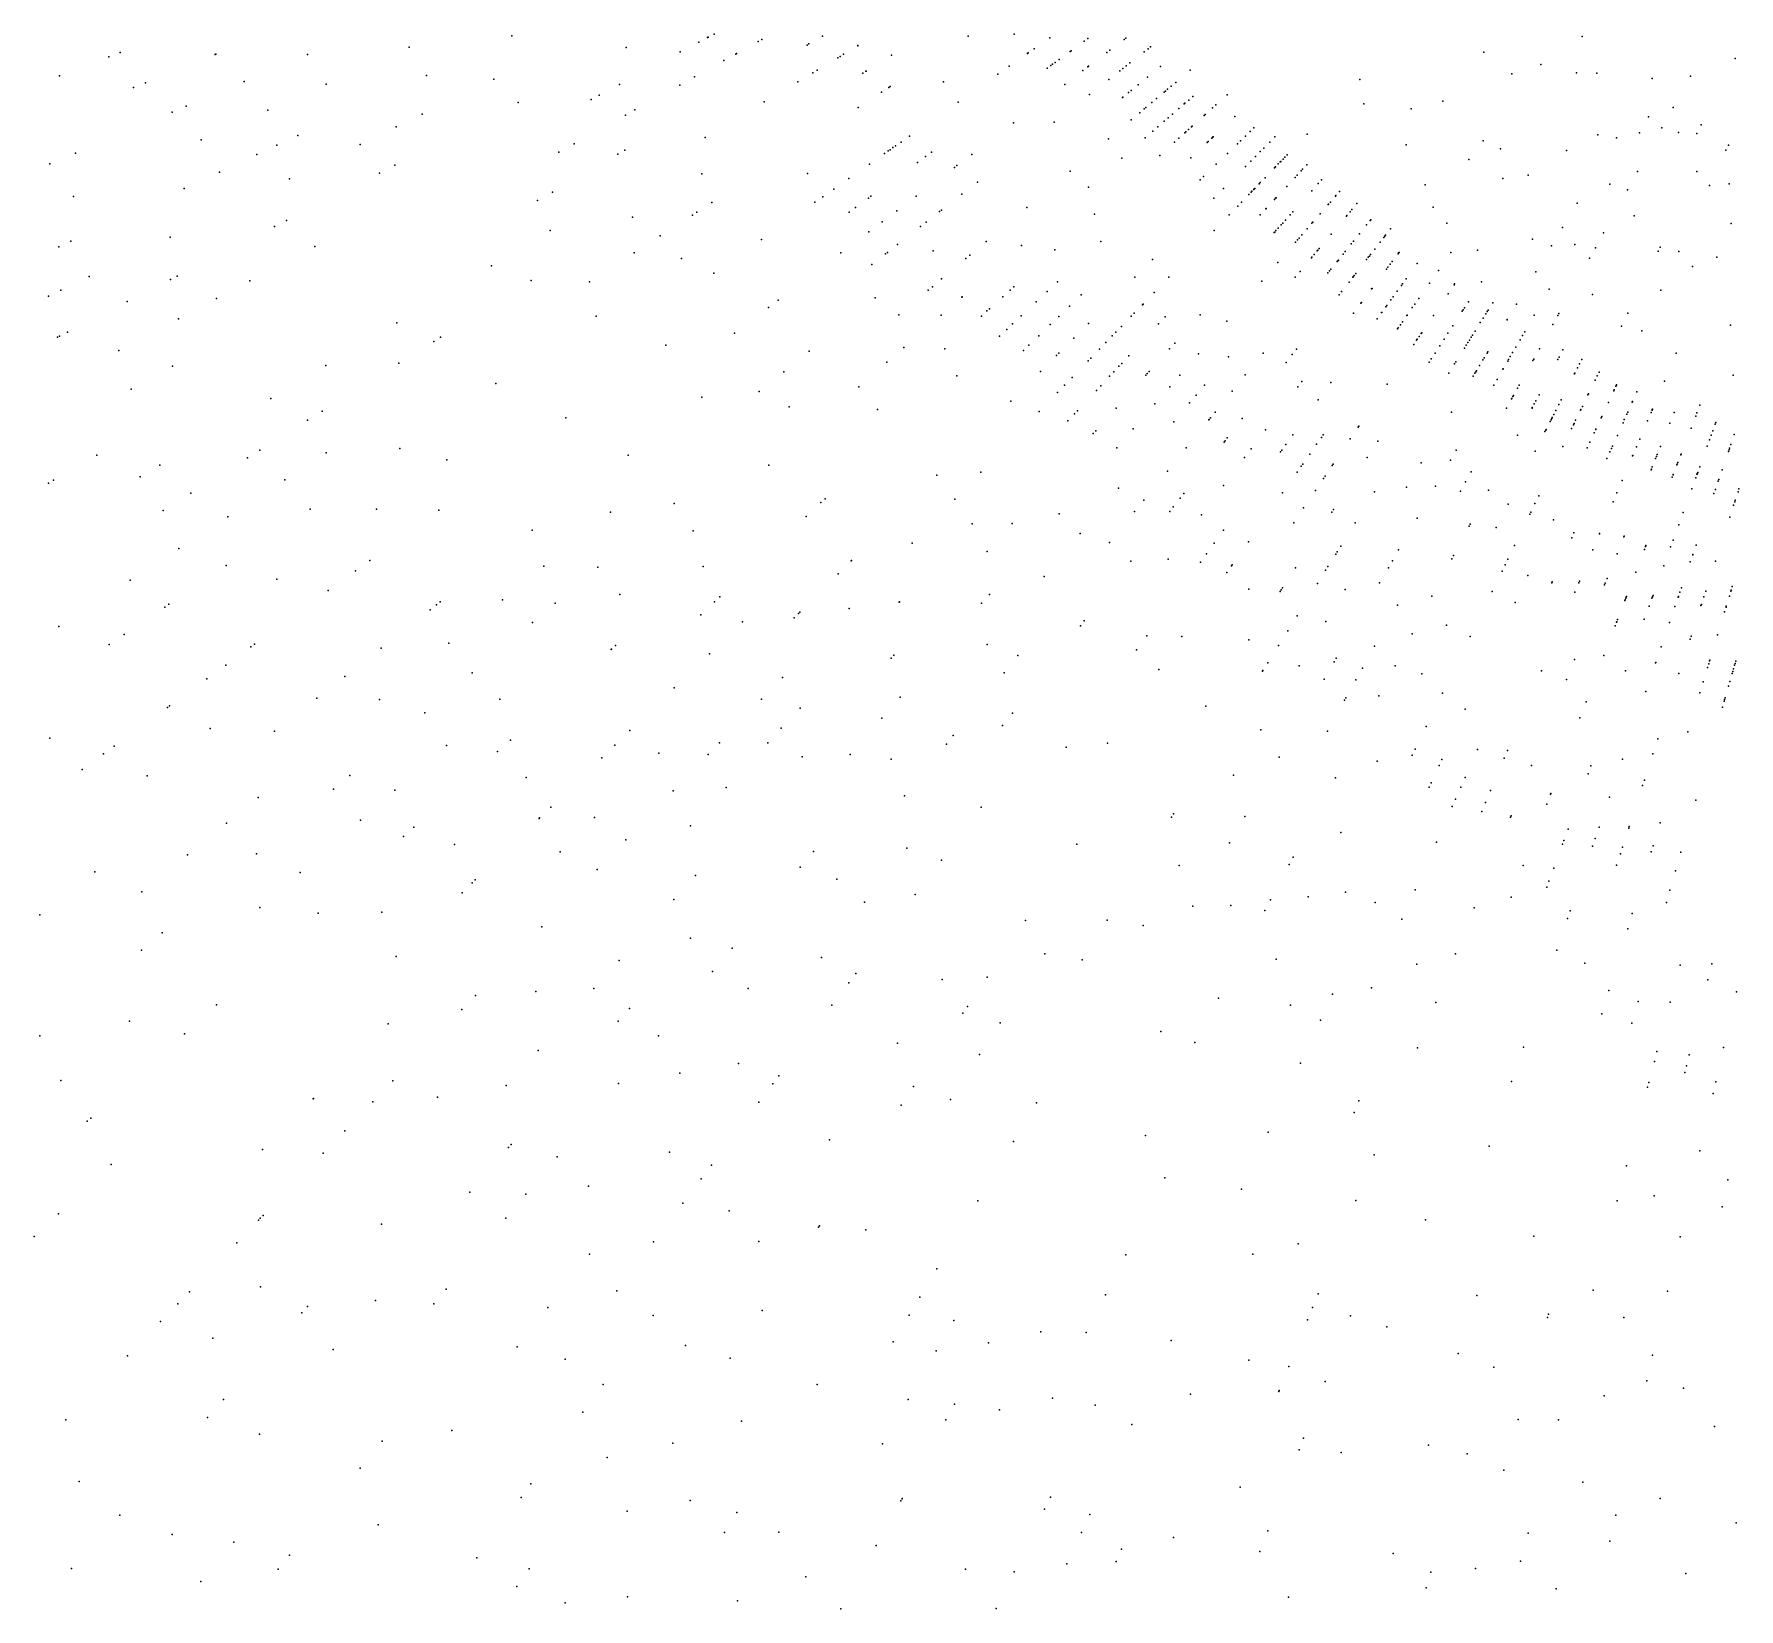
# Model space of a CAD drawing. Header units: metres. Extents: x -4327 to 4266, y -3886 to 3992.
# Drawn here: x -163.1 to -30.5, y -181.1 to -58.6 of the extents above; entities that cross this region are included whole.
import ezdxf

# ---------------------------------------------------------------- set-up
doc = ezdxf.new("R2010")
doc.units = ezdxf.units.M

msp = doc.modelspace()

# ---------------------------------------------------------------- linework, layer by layer
for p in [(-133.94, -59.63, 2474.66), (-125.98, -58.75, 2483.86), (-117.07, -59.65, 2468.51), (-111.42, -59.24, -117.61), (-110.74, -58.88, -115.5), (-110.69, -58.85, -115.56), (-110.24, -58.62, -116.11), (-106.8, -59.2, -113.93), (-106.52, -59.05, -114.26), (-103, -59.47, 2490.16), (-102.86, -59.38, -115.26), (-101.82, -58.78, -114.34), (-99.07, -59.53, -115.64), (-99.05, -59.51, -114.61), (-90.49, -58.77, -114.39), (-86.91, -58.62, 2478.53), (-84.13, -58.91, -113.75), (-81.45, -59.17, 2476.2), (-81.16, -58.97, -111.85), (-78.34, -59.03, -118.4), (-78.22, -58.94, -124.3), (-76.31, -59.62, -115.21), (-42.72, -58.8, 2490.19), (-157.31, -60.38, 2118.81), (-156.42, -60.05, 2444.01), (-149.03, -60.21, 2093.34), (-148.98, -60.19, 2461.76), (-141.85, -60.21, 2096.85), (-112.87, -60.01, 2477.95), (-109.47, -60.68, -116.14), (-108.55, -60.17, -115.8), (-108.49, -60.14, -116.24), (-100.62, -60.46, 2457.95), (-100.44, -60.35, -115.46), (-100.17, -60.19, -115.78), (-96.44, -60.26, -116.42), (-85.87, -60.13, -127.1), (-85.8, -60.08, -114.25), (-85.35, -59.76, 2463.55), (-83.92, -60.97, -113.14), (-83.72, -60.83, -113.37), (-83.41, -60.6, -126.25), (-82.54, -59.97, -117.69), (-82.46, -59.91, -113.77), (-79.7, -60.06, -113.99), (-79.45, -59.87, -112.26), (-77.9, -60.86, -118.41), (-76.78, -59.99, -115.03), (-76.49, -59.76, -124.03), (-50.37, -60.03, 2498.02), (-45.95, -60.98, 2477.07), (-30.83, -60.51, 2464.81), (-161.15, -61.86, 2098.16), (-146.79, -62.31, 2106.97), (-132.61, -61.84, 2492.71), (-127.37, -62.12, 2483.71), (-111.75, -61.94, 2476.71), (-102.55, -61.62, 2476.61), (-102.22, -61.42, -115.48), (-98.68, -61.66, -115.92), (-98.44, -61.51, 2458.51), (-98.41, -61.5, -116.24), (-88.17, -61.73, 2480.67), (-88.17, -61.73, 2480.67), (-87.28, -61.11, -113.95), (-84.34, -61.28, 2464.8), (-84.05, -61.07, -126.25), (-81.55, -61.46, -113.6), (-81.17, -61.17, -118.67), (-81.11, -61.12, -114.1), (-79.53, -62.14, -118.63), (-78.69, -61.48, -118.55), (-78.69, -61.48, -118.55), (-78.46, -61.3, -112.85), (-78.2, -61.09, 2474.01), (-76.52, -61.96, -112.83), (-75.52, -61.15, -124.59), (-73.21, -61.43, 2484.16), (-60.01, -62.14, 2493.25), (-48.21, -61.71, 2496.27), (-43.16, -61.63, 2484.86), (-41.59, -61.67, 2501.64), (-37.29, -62.06, 2480.69), (-34.31, -61.9, 2470.99), (-155.38, -62.78, 2092.8), (-154.45, -62.4, 2449.34), (-140.41, -62.51, 2457.95), (-119.17, -63.36, 2459.8), (-117.59, -62.53, 2476.67), (-112.91, -62.58, 2476.14), (-103.72, -62.32, -116.54), (-97.23, -63.14, -116), (-96.64, -62.76, -116.69), (-96.54, -62.69, -116.82), (-92.4, -62.32, 2475.24), (-82.97, -62.53, -126.25), (-81.04, -63.31, -126.78), (-78.48, -63.55, -126.03), (-78.46, -63.53, -118.27), (-78.01, -63.17, -118.11), (-77.8, -63, -125.78), (-77.26, -62.56, 2478.51), (-75.83, -63.63, -118.3), (-75.23, -63.13, -114.04), (-75.14, -63.05, 2479.31), (-74.97, -62.91, -118.26), (-74.69, -62.68, -115.63), (-74.34, -62.38, -113.06), (-73.01, -63.46, -118.86), (-70.34, -63.34, 2460.43), (-152.37, -64.68, 2095.97), (-151.3, -64.22, 2095.81), (-144.94, -64.53, 2096.25), (-132.95, -64.84, 2496.62), (-125.48, -63.94, 2468.24), (-119.8, -63.7, 2472.78), (-117.14, -64.93, 2465.61), (-116.39, -64.52, 2474.67), (-106.34, -63.89, 2456.87), (-99.04, -64.32, -115.23), (-91.26, -63.9, 2474.24), (-77.14, -64.73, -112.52), (-76.79, -64.44, -118.22), (-76.67, -64.33, -117.37), (-76.2, -63.94, -112.61), (-74.58, -64.84, -118.76), (-74.09, -64.41, -113.74), (-73.67, -64.04, -114.22), (-73.62, -63.99, -118.52), (-73.33, -63.75, -112.96), (-72.13, -64.95, -113.71), (-72.05, -64.87, -114.46), (-71.48, -64.36, -118.98), (-71.22, -64.13, -118.94), (-59.72, -64.04, 2487.96), (-56.02, -64.44, 2464.27), (-53.56, -63.83, 2483.1), (-35.65, -64.32, 2473.16), (-134.97, -65.83, 2106.15), (-86.95, -65.52, 2478.11), (-83.79, -65.46, 2481.97), (-77.8, -65.28, -114.1), (-76.13, -66.18, 2481.2), (-75.72, -65.83, -113.85), (-75.24, -65.4, -114.74), (-74.93, -65.13, -112.77), (-73.54, -66.22, -115.04), (-73.35, -66.04, -118.87), (-73.12, -65.84, -112.88), (-73.06, -65.79, 2485.06), (-69.74, -65.03, -119.01), (-68.54, -66.19, -119.71), (-68.26, -65.92, -114.55), (-38.27, -66.29, 2483.07), (-37.56, -65.06, 2480.86), (-36.54, -65.91, 2488.86), (-35.24, -66.27, 2478.86), (-33.47, -65.68, 2479.15), (-150.14, -66.85, 2095.57), (-144.25, -67.26, 2480.15), (-142.62, -66.51, 2452.21), (-137.77, -67.2, 2473), (-121.12, -67.14, 2474.63), (-110.94, -66.66, 2482.63), (-96.55, -67.61, 2496.47), (-96.33, -67.45, -115.38), (-96.12, -67.31, -118.83), (-95.7, -67.01, -116.51), (-95.05, -66.56, 2486.54), (-79.57, -66.77, -114.04), (-76.71, -66.68, -114.69), (-74.43, -67.01, -114.01), (-74.09, -66.71, -118.36), (-73.63, -66.3, -116.59), (-71.9, -67.04, -115.93), (-71.81, -66.97, -113.39), (-71.54, -66.71, -119.26), (-71.48, -66.65, -115.76), (-71.44, -66.62, -114.82), (-71.42, -66.6, -115.17), (-69.53, -67.15, -119.57), (-69.29, -66.91, -113.35), (-68.91, -66.55, -119.3), (-67.48, -67.48, -119.91), (-67.03, -67.03, -120.73), (-66.62, -66.62, -115.11), (-64.12, -66.39, 2469.28), (-56.41, -67.23, 2493.71), (-50.44, -66.93, 2497.59), (-49.07, -67.54, 2488.1), (-41.52, -66.45, 2497.52), (-40.07, -66.68, 2479.78), (-33.8, -66.35, 2459.12), (-31.36, -67.26, 2495.9), (-161.9, -68.72, 2095.88), (-159.9, -67.87, 2493.96), (-145.81, -67.99, 2095.33), (-135.06, -68.82, 2109.81), (-135.06, -68.82, 2109.81), (-122.31, -67.79, 2474.55), (-117.72, -67.96, 2477.27), (-117.18, -67.65, 2466.04), (-98.16, -68.74, -113.78), (-96.98, -67.91, 2478.92), (-96.69, -67.7, -115.3), (-94.43, -68.61, -116.27), (-93.79, -68.14, -116), (-93.33, -67.81, -116.56), (-91.36, -68.84, 2480.36), (-90.2, -67.97, 2478.18), (-78.54, -68.27, -114.88), (-75.57, -68.05, -112.63), (-73.17, -68.23, -112.77), (-71.18, -68.74, -116.69), (-70.32, -67.91, -113.77), (-68.92, -68.92, 2498.1), (-68.49, -68.49, -119.41), (-68.13, -68.13, -119.18), (-67.76, -67.76, -119.6), (-66.36, -68.71, -120.16), (-66.21, -68.56, -117.76), (-66.17, -68.53, -113.59), (-65.99, -68.34, -121.52), (-65.84, -68.18, -116.59), (-65.66, -68, 2492.46), (-64.14, -68.78, -117.5), (-51.53, -68.38, 2471.27), (-43.95, -67.68, 2485.69), (-31.55, -67.65, 2465.12), (-148.71, -69.35, 2452.27), (-143.27, -69.88, 2462.85), (-136.26, -69.43, 2467.26), (-111.19, -69.48, 2488.8), (-102.97, -69.45, -113.13), (-99.77, -69.86, -114.26), (-91.54, -68.98, -116.95), (-89.76, -70.13, -117.64), (-82.55, -69.27, 2483.66), (-72.44, -69.96, -114.52), (-72.17, -69.7, -114.85), (-67.85, -70.26, -115.82), (-67.76, -70.16, -115.92), (-67.39, -69.79, -119.6), (-66.65, -69.01, -120.14), (-66.65, -69.01, -114.65), (-66.6, -68.97, -120.2), (-66.59, -68.95, -120.85), (-65.06, -69.77, -120.26), (-64.89, -69.59, -121.72), (-64.57, -69.25, -115.05), (-64.47, -69.13, -115.5), (-64.47, -69.13, -115.5), (-63.25, -70.24, -114.86), (-63.25, -70.24, -116.79), (-63, -69.96, -115.17), (-48.91, -69.84, 2500.3), (-46.94, -69.59, 2461.57), (-38.42, -69.31, 2482.74), (-33.8, -69.3, 2457.79), (-160.05, -71.26, 2101.46), (-151.44, -70.62, 2497.17), (-123.96, -71.57, 2484.88), (-122.81, -70.91, 2485.46), (-101.79, -71.28, -113.06), (-100.93, -70.67, -113.84), (-98.23, -71.37, -114.66), (-98.04, -71.23, -113.44), (-94.52, -71.22, 2477.93), (-90.96, -71.06, -116.5), (-81.13, -70.53, 2477.67), (-71.37, -71.37, 2482.7), (-70.63, -70.63, -115.23), (-68.65, -71.09, -118.76), (-68.48, -70.91, -112.72), (-68.41, -70.84, -118.08), (-68.27, -70.7, -118.24), (-68.26, -70.69, -115.63), (-68.19, -70.62, -113.74), (-66.65, -71.47, -119.67), (-66.57, -71.39, -120.08), (-66.53, -71.34, -120.13), (-65.7, -70.46, -113.99), (-63.76, -70.81, -121.62), (-61.91, -71.22, -116.6), (-61.88, -71.18, -118.24), (-61.59, -70.85, -117.95), (-54.95, -70.33, 2497.16), (-40.57, -70.28, 2499.68), (-39.2, -70.73, 2490.94), (-32.82, -70.39, 2475.78), (-31.29, -70.27, 2495.31), (-116.59, -72.86, 2480.94), (-111.93, -72.69, 2456.88), (-111.58, -72.46, 2449.14), (-110.42, -71.71, 2473.5), (-102.4, -71.7, -112.99), (-99.73, -72.46, -113.77), (-99.23, -72.1, -113.7), (-96.03, -72.36, -115.17), (-92.7, -72.42, -117.83), (-92.56, -72.32, -117.65), (-85.92, -72.09, 2460.95), (-80.66, -72.63, 2501.65), (-70.19, -72.68, -116.55), (-69.52, -71.99, 2494.99), (-69.22, -71.68, -115.45), (-67.76, -72.67, -112.37), (-67.33, -72.2, -115.91), (-67.31, -72.18, -111.62), (-65.44, -72.68, -118.96), (-65.23, -72.45, -120.18), (-63.11, -72.6, -121.54), (-62.47, -71.86, -114.93), (-62.45, -71.84, -114.64), (-62.31, -71.68, 2468.92), (-61.06, -72.77, -114.79), (-61.02, -72.73, -115.49), (-60.78, -72.43, -119.33), (-60.64, -72.27, -118.54), (-60.25, -71.8, 2471.47), (-54.31, -72.07, 2487.11), (-43.12, -71.77, 2495.1), (-38.68, -72.75, 2496.14), (-144.43, -73.59, 2483.47), (-143.48, -73.11, 2467.25), (-122.98, -73.89, 2490.62), (-98.21, -74, 2489.21), (-97.16, -73.22, 2490.28), (-94.18, -73.58, -114.48), (-93.74, -73.24, 2462.63), (-71.34, -73.88, 2492.64), (-66.67, -74.04, -112.8), (-66.64, -74.01, -116.8), (-66.54, -73.9, -118.57), (-66.36, -73.71, -118.79), (-66.14, -73.45, 2498.3), (-66.01, -73.31, -112.67), (-65.81, -73.09, -120.44), (-64.52, -74.22, -116.88), (-64.12, -73.77, -113.12), (-63.75, -73.33, -112.96), (-63.67, -73.25, -120.86), (-62.24, -74.17, -112.93), (-62.24, -74.18, -122.63), (-60.05, -74.15, -120.56), (-59.49, -73.46, -116.15), (-59.21, -73.12, -115.86), (-59.17, -73.07, -116.56), (-57.63, -73.77, -115.92), (-53.26, -73.31, 2497.36), (-44.26, -73.67, 2480.51), (-41.06, -74.07, 2483.31), (-31.13, -73.34, 2496.23), (-161.2, -75.17, 2105.75), (-160.26, -74.73, 2107.09), (-152.53, -74.4, 2475.44), (-141.3, -75.13, 2177.63), (-114.43, -74.31, 2486.76), (-106.55, -74.6, 2494.86), (-95.98, -74.99, -113.89), (-93.2, -75.47, -115.5), (-89.08, -74.74, -119.17), (-89.08, -74.75, -116.35), (-86.33, -75.05, -116.47), (-83.74, -75.4, 2472.43), (-80.15, -74.75, 2494.59), (-65.02, -74.8, -119.5), (-64.87, -74.62, -120.01), (-64.74, -74.48, -120.18), (-63.33, -75.47, -119.98), (-63.29, -75.42, -120.04), (-63.18, -75.29, -120.5), (-61.16, -75.53, -113.6), (-60.69, -74.94, -122.94), (-60.5, -74.71, -114.5), (-58.86, -75.34, -115.91), (-58.45, -74.81, -120.62), (-58.15, -74.43, -120.69), (-58.08, -74.34, -116.3), (-58.02, -74.26, -115.41), (-50.86, -75.41, 2469.58), (-46.6, -74.57, 2498.45), (-45.11, -75.08, 2488.71), (-43.29, -74.98, 2499), (-41.7, -75.24, 2482.76), (-36.82, -75.5, 2463.32), (-36.67, -75.18, 2492.6), (-35.22, -75.52, 2483.35), (-127.56, -76.65, 2488.8), (-116.45, -75.62, 2481.12), (-112.76, -76.06, 2454.48), (-100.37, -75.64, 2489.08), (-97.97, -76.54, 2462.11), (-96.9, -75.7, -114.1), (-96.75, -75.59, -113.93), (-90.67, -76.08, -114.24), (-90.34, -75.8, -114.69), (-76.14, -76.14, 2481.92), (-66.39, -76.38, -113.08), (-63.78, -76.02, 2474.01), (-63.75, -75.97, -119.44), (-63.57, -75.76, 2499.79), (-61.78, -76.29, -121.56), (-61.74, -76.24, -121.62), (-61.69, -76.19, -121.67), (-61.32, -75.72, -113.39), (-59.49, -76.14, -114.08), (-59.36, -75.97, -122.64), (-59.28, -75.88, -113.05), (-59.2, -75.77, 2464.37), (-57.94, -76.89, -114.04), (-57.84, -76.75, -113.21), (-57.65, -76.51, -113.47), (-57.5, -76.3, 2483.41), (-57.05, -75.71, -120.73), (-57, -75.64, -115.99), (-56.97, -75.6, -119.88), (-55.56, -76.47, -119.03), (-52.93, -75.59, 2505.3), (-42.15, -76.04, 2470.47), (-34.14, -76.68, 2501.34), (-32.25, -75.97, 2459.62), (-158.83, -77.47, 2105.85), (-152.52, -77.71, 2496.89), (-151.99, -77.44, 2488.16), (-146.34, -77.81, 2289.51), (-124.47, -77.78, 2477.41), (-119.93, -77.88, 2482.38), (-110.27, -77.21, -122.48), (-92.54, -77.65, -114.58), (-83.52, -77.88, -116.66), (-77.51, -77.51, 2495.09), (-74.87, -77.53, 2484.16), (-67.65, -77.82, 2469.85), (-65.05, -77.53, -113.08), (-64.67, -77.07, -113.27), (-62.51, -77.19, -113.07), (-62.37, -77.02, -119.5), (-62.27, -76.9, -118.65), (-60.86, -77.9, -113.15), (-60.57, -77.52, -112.24), (-60.55, -77.5, 2485.81), (-60.47, -77.39, -122.17), (-60.34, -77.24, -122.33), (-56.79, -78.17, 2476.37), (-56.71, -78.05, -122.59), (-56.41, -77.64, -114.31), (-54.61, -77.99, -114.29), (-53.91, -77, -118.5), (-52.69, -78.12, -119.59), (-52.65, -78.05, -115.81), (-50.57, -77.88, 2484.27), (-46.33, -77.11, 2479.12), (-162, -79.01, 2093), (-161.04, -78.54, 2493.82), (-155.88, -79.42, 2098.47), (-148.93, -79.19, 2106.51), (-105.26, -79.32, 2476.24), (-97.7, -79.12, 2463.04), (-93.59, -78.53, -113.12), (-93.26, -78.26, 2464.49), (-90.96, -79.07, 2494.84), (-90.95, -79.06, -113.8), (-87.79, -79.05, -115.9), (-87.2, -78.52, -113.5), (-86.94, -78.28, -115.28), (-85.2, -79.45, -115.79), (-84.33, -78.64, -114.86), (-81.7, -78.9, -116.91), (-76.02, -78.72, 2490.85), (-61.63, -78.89, -119.64), (-61.44, -78.64, -114.99), (-59.93, -79.54, -120.08), (-59.9, -79.49, -118.82), (-59.1, -78.43, -121.21), (-59.07, -78.39, -117.04), (-57.6, -79.28, 2477.06), (-57.43, -79.04, -111.83), (-57.12, -78.62, -113.6), (-55.44, -79.18, -112.74), (-53.16, -78.81, -115.38), (-51.58, -79.43, -117.28), (-49.68, -79.51, -117.41), (-45.3, -78.45, 2496.61), (-41.93, -78.86, 2499.15), (-36.62, -78.53, 2461.98), (-151.89, -80.76, 2469.77), (-119.4, -80.54, 2453.53), (-106, -79.87, 2493.47), (-95.87, -80.45, 2478.59), (-92.57, -80.47, -114.44), (-89.44, -80.54, -115.41), (-89.02, -80.15, 2479.61), (-88.82, -79.97, -114.85), (-86.35, -80.52, 2472.18), (-83.43, -80.57, -114.17), (-82.6, -79.77, -114.27), (-77.79, -80.55, -116.02), (-77.57, -80.33, -116.33), (-76.92, -79.66, 2489.54), (-76.88, -79.61, 2488.04), (-75.17, -80.61, -117.36), (-72.43, -80.44, 2494.9), (-60.52, -80.31, -113.98), (-58.68, -80.77, -121.17), (-58.33, -80.28, -120.05), (-58.31, -80.26, -119.09), (-58, -79.82, -120.83), (-57.92, -79.73, -121.9), (-56.36, -80.49, -113.34), (-56.34, -80.47, -115.34), (-55.94, -79.89, -122.4), (-55.74, -79.61, -123.62), (-54.3, -80.5, -114), (-52.06, -80.16, -113.98), (-51.98, -80.05, -115.72), (-51.89, -79.9, -118.11), (-50.43, -80.71, -120.12), (-50.22, -80.36, 2498.7), (-50.12, -80.2, -118.03), (-50.05, -80.09, -118.14), (-48.57, -80.84, -116), (-48.55, -80.81, -115.06), (-47.83, -79.61, 2484.76), (-46.46, -80.47, 2486.01), (-44.63, -80.51, 2499.31), (-44.54, -80.35, 2494.31), (-39.18, -80.32, 2462.88), (-161.29, -82.18, 2481.66), (-161.14, -82.11, 2479.41), (-160.53, -81.79, 2105.56), (-134.9, -81.06, 2495.04), (-131.51, -82.18, 2479.91), (-108.64, -81.87, 2479.27), (-88.04, -82.1, -113.93), (-87.48, -81.58, -115.82), (-87.02, -81.14, 2491.16), (-84.99, -82.07, -115.54), (-84.09, -81.21, -113.95), (-81.11, -81.11, -114.39), (-79.27, -82.09, 2474.37), (-78.99, -81.8, -115.03), (-78.56, -81.35, -117.04), (-75.68, -81.16, 2464.5), (-70.35, -80.93, 2471.42), (-57.1, -81.55, -120.43), (-57.04, -81.47, 2479.51), (-56.87, -81.22, -120.76), (-56.7, -80.98, -121.33), (-55.4, -82.13, 2470.01), (-55.25, -81.91, -120.72), (-55.21, -81.85, -122.39), (-53.18, -81.88, -121.99), (-52.8, -81.3, -117.4), (-51.36, -82.19, -113.17), (-51.26, -82.04, -123.34), (-51.06, -81.71, -114.64), (-50.65, -81.05, -113.33), (-47.38, -82.06, -120.13), (-47.2, -81.76, -118.49), (-45, -81.19, 2483.52), (-39.67, -81.34, 2494.11), (-38.1, -81.7, 2484.36), (-31.19, -81.24, 2472.72), (-156.52, -83.22, 2467.39), (-132.04, -82.51, 2489.89), (-114, -82.82, 2493.52), (-102.85, -83.28, 2486.23), (-95.47, -82.99, 2478.52), (-92.29, -83.1, 2486.4), (-86.17, -83.21, -116), (-85.75, -82.81, -114.8), (-83.42, -83.42, -115.36), (-82.25, -82.25, -115.62), (-80.27, -83.12, -116.38), (-79.78, -82.61, -113.91), (-74.81, -83.09, -114.46), (-74.41, -82.64, 2500.03), (-72.56, -83.47, -117), (-67.55, -83.42, -116.95), (-64.94, -83.12, 2462.24), (-55.82, -82.75, -113.63), (-55.6, -82.42, -120.54), (-55.55, -82.35, -119.64), (-54.17, -83.42, -119.53), (-53.81, -82.86, -120.72), (-53.47, -82.33, -122.52), (-51.88, -83.03, -113.31), (-51.74, -82.8, -122.95), (-51.62, -82.61, -122.81), (-51.5, -82.42, -122.66), (-50.12, -83.42, -117.73), (-50.07, -83.33, -115.54), (-48.14, -83.39, -113.05), (-47.9, -82.97, -114.11), (-47.56, -82.38, -119.52), (-46.06, -83.09, -121.52), (-44.22, -83.17, -117.7), (-35.41, -83.42, 2460.58), (-152.35, -84.45, 2145.94), (-140.44, -84.39, 2489.36), (-134.76, -84.21, 2476.16), (-96.8, -84.14, 2486.19), (-84.85, -84.85, -115.43), (-83.6, -83.6, -114.74), (-81.15, -84.03, -115.11), (-80.93, -83.81, 2496.53), (-78.75, -84.45, -115.4), (-78.53, -84.22, -113.59), (-77.99, -83.64, -117.2), (-70.24, -83.71, -117.89), (-65.75, -84.15, -117.12), (-65.27, -83.54, -117.16), (-54.63, -84.12, 2500.74), (-54.47, -83.87, -114.47), (-52.66, -84.27, -118.63), (-52.56, -84.11, -121.06), (-50.95, -84.79, -121.27), (-50.71, -84.39, -121.65), (-50.45, -83.96, -123.34), (-50.35, -83.8, -113.77), (-48.89, -84.68, -112.43), (-48.87, -84.65, -123.5), (-48.52, -84.05, -123.73), (-48.45, -83.91, -123.53), (-48.32, -83.69, -113.08), (-46.57, -84.01, -120.69), (-46.5, -83.89, -113.37), (-46.5, -83.89, -113.37), (-44.62, -83.92, -121.17), (-44.53, -83.74, -115.89), (-43.09, -84.56, -115.84), (-42.93, -84.25, -115.15), (-42.76, -83.92, -118.34), (-127.2, -85.79, 2475.25), (-104.81, -84.88, 2458.05), (-98.98, -86.05, 2464.01), (-91.37, -85.2, 2474.1), (-82.98, -85.93, -114.54), (-82.4, -85.33, 2483.67), (-80.17, -85.97, -115.08), (-79.48, -85.23, -113.96), (-79.14, -84.87, 2457.76), (-76.67, -85.15, -114.52), (-76.55, -85.01, -114.71), (-76.41, -84.86, -118.06), (-74.8, -86.05, -115.08), (-74.02, -85.15, -114.5), (-74.01, -85.14, -114.86), (-72.09, -85.91, -114.81), (-68.93, -85.12, -116.63), (-64.84, -86.05, -116.24), (-64.54, -85.64, -115.69), (-62.28, -85.72, -116.2), (-57.9, -85.85, 2480.34), (-53.1, -84.99, 2498.49), (-51.2, -85.21, -113.66), (-51.07, -84.99, -120.76), (-51.01, -84.89, -112.99), (-49.6, -85.92, -121.36), (-49.35, -85.48, -118.21), (-47.75, -86.15, -114.12), (-47.63, -85.92, -122.47), (-43.33, -85.03, -114.43), (-43.32, -85.01, -116.71), (-43.3, -84.98, -117.06), (-41.71, -85.52, -121.72), (-41.55, -85.19, -115.94), (-41.41, -84.9, -116.2), (-40.1, -85.99, 2501.7), (-40.08, -85.96, -116.53), (-40.05, -85.89, -117.88), (-36.33, -85.6, 2487.76), (-30.99, -85.15, 2497.11), (-155.58, -86.24, 2106), (-144.72, -86.96, 2482.52), (-111.18, -86.86, 2472.73), (-106.72, -86.42, 2477.95), (-87.16, -87.16, -114.88), (-83.53, -86.5, 2489.35), (-80.51, -86.34, -114.56), (-75.95, -87.37, -113.33), (-73.26, -87.3, -114.78), (-72.74, -86.69, -115.22), (-69.96, -86.39, -115.43), (-63.26, -87.07, 2480.67), (-48.22, -86.99, -119.53), (-48.2, -86.96, -119.88), (-48.11, -86.8, -113.48), (-48.07, -86.71, -121.41), (-46.45, -87.36, -121.58), (-46.33, -87.13, -121.79), (-46.08, -86.66, -122.22), (-44.55, -87.43, 2480.31), (-44.36, -87.05, -122.9), (-42.28, -86.68, -114.23), (-42.23, -86.58, -117.58), (-40.69, -87.26, -114.04), (-40.27, -86.36, -121.62), (-40.23, -86.28, -113.64), (-38.85, -87.25, -120.81), (-38.82, -87.19, -121.81), (-38.48, -86.44, -117.04), (-33.58, -87.48, -116.81), (-141.87, -88.65, 2479.86), (-140.71, -87.93, 2479.7), (-121.76, -88.46, 2494.21), (-104.41, -87.61, 2484.01), (-97.53, -87.82, 2491.3), (-84.95, -87.97, -114.1), (-82.72, -88.7, -115.16), (-82.2, -88.15, -115.95), (-81.98, -87.91, -114.13), (-78.97, -87.71, 2499.72), (-74.48, -88.76, -113.93), (-71.76, -88.62, 2502.15), (-71.73, -88.58, -114.42), (-71.64, -88.47, -114.9), (-71.28, -88.02, 2485.17), (-69.16, -88.51, -114.99), (-52.89, -88.02, 2459.61), (-48.62, -87.71, 2500.24), (-46.63, -87.7, -120.29), (-46.62, -87.69, -118.68), (-46.61, -87.66, -121.3), (-45.21, -88.73, -120.08), (-45.15, -88.62, -121.8), (-45.09, -88.5, -113.07), (-45.06, -88.44, -121.96), (-44.94, -88.2, -122.18), (-44.79, -87.9, -121.49), (-43.24, -88.65, -122.15), (-42.86, -87.87, -123.8), (-42.83, -87.82, 2469.57), (-42.71, -87.57, -113.39), (-41.25, -88.47, -122.65), (-41.2, -88.36, -121.14), (-39.45, -88.6, -123.78), (-39.26, -88.18, -113.83), (-39.19, -88.01, -113.99), (-37.64, -88.68, -123.65), (-37.37, -88.04, -121.66), (-37.29, -87.86, -117.01), (-37.29, -87.86, -115.72), (-37.28, -87.82, -117.36), (-37.27, -87.79, -115.12), (-35.57, -88.05, -117.08), (-33.9, -88.32, -118.33), (-33.81, -88.08, 2487.71), (-80.75, -89.68, 2498.09), (-80.55, -89.46, -114.3), (-77.64, -89.32, 2477.93), (-77.64, -89.32, -114.97), (-70.33, -90.02, -113.8), (-67.36, -89.4, -115.72), (-65.23, -89.79, 2495.03), (-63.01, -89.99, -120.08), (-62.87, -89.78, -115.19), (-60.77, -90.1, 2473.61), (-60.16, -89.19, -118.77), (-60.1, -89.1, -116.84), (-47.75, -89.8, -114.64), (-45.62, -89.53, -113.38), (-45.56, -89.42, -113.49), (-45.53, -89.36, -113.55), (-43.55, -89.29, -121.25), (-43.41, -89.01, -121.82), (-43.39, -88.95, -120.26), (-43.36, -88.91, 2500.29), (-41.79, -89.62, -122.59), (-41.67, -89.37, -113.37), (-41.66, -89.34, 2491.55), (-39.99, -89.83, -122.72), (-39.55, -88.84, 2492.35), (-38.25, -90.12, -123.7), (-38.25, -90.12, -113.31), (-35.9, -88.86, -121.5), (-34.26, -89.25, -116.56), (-32.69, -89.8, -117.56), (-32.56, -89.47, -118.17), (-32.38, -88.96, 2460.93), (-32.33, -88.83, -116.15), (-30.91, -89.76, -116.78), (-158.23, -91.35, 2467.75), (-145.56, -90.96, 2464.28), (-140.4, -91.18, 2481.61), (-134.67, -90.83, 2488.7), (-116.93, -91.35, 2481.57), (-78.93, -90.8, -115.1), (-73.52, -90.78, -116.88), (-70.58, -90.34, 2485.61), (-70.5, -90.24, -116.34), (-68.48, -90.88, -114.6), (-66.18, -91.09, -114.38), (-66.09, -90.97, 2467.19), (-65.78, -90.54, -123.28), (-63.92, -91.29, -114.46), (-63.38, -90.51, 2484.04), (-58.63, -90.28, -117.02), (-52.53, -90.98, 2483.78), (-46.39, -91.04, 2479.9), (-44.23, -90.68, 2481.45), (-42.33, -90.78, -113.66), (-42.13, -90.35, -119.01), (-40.57, -91.11, -114.04), (-40.45, -90.84, -118.57), (-40.36, -90.66, -121.66), (-38.81, -91.42, -120.95), (-38.79, -91.38, -121.3), (-38.51, -90.71, -121.9), (-36.95, -91.46, -111.68), (-36.89, -91.31, -122.91), (-36.64, -90.68, -116.36), (-35.06, -91.33, -120.87), (-35.04, -91.29, -123.15), (-33, -90.67, 2473.12), (-32.82, -90.17, -113.66), (-31.36, -91.08, -114.99), (-31.31, -90.94, -116.73), (-31.27, -90.81, -116.84), (-31.17, -90.53, -120.3), (-153.35, -92.14, 2490.08), (-146.52, -91.56, 2480.49), (-131.01, -91.73, 2471.08), (-105.99, -92.13, 2461.25), (-89.49, -92.67, 2497.18), (-74.98, -92.6, -114.5), (-68.99, -91.55, -116.59), (-64.89, -92.67, -114.56), (-64.57, -92.22, -114.75), (-64.46, -92.06, 2465.94), (-62.17, -92.17, -121.92), (-62.1, -92.07, -115.19), (-59.44, -91.53, 2484.1), (-55.25, -91.96, -117.01), (-52.97, -91.74, -115.54), (-51.36, -92.66, -117.21), (-40.8, -91.63, 2500.74), (-37.37, -92.49, -120.27), (-37.35, -92.45, -114.39), (-37.28, -92.28, -120.13), (-37.02, -91.62, -122.64), (-35.36, -92.11, -114.31), (-35.34, -92.05, -120.89), (-35.28, -91.92, -123.57), (-33.77, -92.77, -122.39), (-33.74, -92.71, -122.45), (-33.58, -92.27, -122.82), (-31.85, -92.5, -123.75), (-162, -93.53, 2453.88), (-161.6, -93.3, 2465.45), (-154.87, -93.05, 2476.92), (-143.63, -93.28, 2478.34), (-92.91, -92.91, -125.58), (-78.8, -93.92, 2481.72), (-70.62, -93.72, -115.63), (-63.47, -94.1, -114.19), (-62.85, -93.18, -114.93), (-62.72, -92.99, -114.45), (-56.39, -93.85, 2461.57), (-54.14, -93.77, -116.43), (-51.8, -93.44, -116.4), (-50.02, -94.07, -116.33), (-39.62, -93.33, -114.92), (-35.73, -93.07, -119.67), (-35.66, -92.89, -114.91), (-35.65, -92.86, -119.53), (-34.21, -93.98, -119.39), (-33.9, -93.13, -121.77), (-33.8, -92.85, 2497.55), (-33.79, -92.85, -112.86), (-32.37, -94.02, -121.5), (-32.16, -93.39, -122.04), (-32.11, -93.26, -122.15), (-30.54, -93.98, -122.64), (-150.93, -94.31, 2477.12), (-113.35, -95.11, 2474.58), (-101.93, -95.05, 2466.32), (-101.61, -94.75, 2482.62), (-91.52, -94.78, -125.92), (-76.82, -94.87, 2498.77), (-74.53, -95.39, -114.68), (-73.99, -94.7, -115.24), (-73.7, -94.33, -114.28), (-66.03, -94.3, -116.45), (-58.87, -94.21, 2497.53), (-52.19, -94.15, -116), (-48.49, -95.16, 2492.96), (-46.4, -95.13, -116.97), (-46.11, -94.53, 2486.78), (-40.32, -94.98, 2504.38), (-40.03, -94.3, 2486.39), (-32.49, -94.35, -119.91), (-30.95, -95.25, -121.56), (-30.86, -94.99, -116.23), (-30.82, -94.87, -121.89), (-30.61, -94.2, -116.29), (-153.09, -95.66, 2474.92), (-148.06, -96.15, 2476.21), (-141.66, -95.55, 2472.6), (-136.49, -95.57, 2469.89), (-131.64, -95.64, 2472.15), (-118.3, -95.8, 2477.83), (-103.09, -96.13, 2494.27), (-90.18, -96.71, 2484.23), (-87.05, -96.68, 2495.36), (-83.39, -95.93, 2490.26), (-77.54, -95.75, -114.21), (-74.79, -95.73, -114.22), (-72.34, -96, -114.13), (-65.16, -96.61, -116.46), (-64.39, -95.46, -113.96), (-62.2, -95.78, -114.89), (-62.07, -95.58, 2471.12), (-60.38, -96.62, -113.75), (-55.57, -96.25, 2498.53), (-51.43, -96.72, -113.87), (-46.8, -95.95, -115.8), (-46.73, -95.8, -118.32), (-44.95, -96.39, -115.49), (-35.22, -96.77, 2466.6), (-34.88, -95.82, -115.07), (-31.25, -96.17, 2487.2), (-124.39, -97.19, 2480.98), (-111.87, -97.25, 2479.07), (-81.76, -97.44, 2492.01), (-70.62, -97.19, -114.19), (-68.69, -98.1, 2479.11), (-51.51, -96.87, -114.05), (-49.42, -96.99, 2477.61), (-43.54, -97.79, -114.85), (-43.37, -97.4, -117.96), (-41.37, -97.45, -116.61), (-41.37, -97.47, -116.26), (-39.48, -97.71, -115.7), (-39.45, -97.65, -115.76), (-35.66, -97.98, 2497.57), (-151.87, -98.63, 2482.65), (-94.84, -98.21, 2463.72), (-89.01, -98.86, 2499.21), (-79.49, -98.16, 2501.56), (-71.95, -99.03, 2477.98), (-71.34, -98.2, 2457), (-61.89, -99.05, -115.84), (-61.78, -98.87, 2469.25), (-61.51, -98.44, 2487.29), (-57, -98.73, -113.69), (-52.86, -99.42, -114.02), (-52.73, -99.17, 2494.47), (-47.99, -98.38, -114.28), (-41.9, -98.71, -114.68), (-40.01, -99.03, -114.73), (-37.89, -98.7, -115.06), (-37.8, -98.46, -115.29), (-37.77, -98.39, 2491.77), (-37.77, -98.4, -115.34), (-35.85, -98.49, -116.22), (-34.13, -99.12, 2478.53), (-34.12, -99.09, 2477.78), (-33.87, -98.36, 2491.83), (-148.18, -99.95, 2469.04), (-138.12, -100.35, 2470.61), (-137, -99.54, 2490), (-123.49, -100, 2476.16), (-119.27, -100.08, 2468.34), (-111.09, -100.02, 2477.24), (-100.6, -100.6, 2469.66), (-99.58, -99.58, 2492.02), (-99.55, -99.55, 2491.28), (-77.82, -99.61, 2503.31), (-74.93, -99.44, -114.28), (-72.42, -99.68, -113.84), (-70.35, -100.48, -114.07), (-70, -99.97, -114.36), (-69.94, -99.88, 2468.24), (-65.02, -100.12, 2499.65), (-62.68, -100.3, -115.41), (-62.5, -100.02, 2497.97), (-57.8, -100.12, 2477.3), (-57.49, -99.58, -112.69), (-48.95, -100.37, 2479.99), (-48.72, -99.89, -114.4), (-48.5, -99.45, 2487.54), (-46.96, -100.71, -120.28), (-38.56, -100.46, -114.32), (-36.39, -99.97, -114.78), (-34.32, -99.66, -115.34), (-32.36, -99.61, -115.62), (-155.66, -101.08, 2488.34), (-144.24, -101, 2469.73), (-140.24, -101.89, 2488.72), (-84.57, -100.79, 2471.75), (-68.66, -101.79, -113.56), (-66.21, -101.96, 2461), (-66.14, -101.84, -113.92), (-66.03, -101.68, 2481.79), (-63.32, -101.34, -115.58), (-61.17, -101.8, -115.26), (-58.49, -101.3, -116.02), (-49.73, -101.96, -116), (-45.1, -101.29, 2492.79), (-45.06, -101.21, -118.88), (-43.3, -102, -119.54), (-42.99, -101.28, 2473.55), (-42.94, -101.15, -114.23), (-40.98, -101.43, -114.34), (-40.93, -101.31, 2487.1), (-40.78, -100.94, -114.16), (-35.13, -102.02, -113.02), (-35.01, -101.67, -114.74), (-33.12, -101.93, -115.75), (-31.16, -101.93, -115.62), (-31.14, -101.86, -113.29), (-31.06, -101.58, -115.61), (-152.96, -103.17, 2473.63), (-152.64, -102.95, 2486.69), (-132.32, -103.38, 2489.09), (-131.82, -102.99, 2479.61), (-131.53, -102.76, 2494.42), (-126.7, -102.6, 2477.14), (-122.61, -102.88, 2494.12), (-117.56, -102.19, 2469.34), (-110.2, -102.77, 2497.21), (-109.78, -102.37, 2465.18), (-99.74, -103.28, 2469.08), (-95.84, -102.78, 2486.78), (-95.83, -102.77, 2486.53), (-89.44, -102.88, 2484.51), (-88.83, -102.19, 2492.58), (-57.1, -103.02, 2494.72), (-54.41, -102.32, 2483.3), (-47.94, -102.81, -116), (-39.41, -102.65, -120.33), (-39.38, -102.6, -113.87), (-39.33, -102.47, -114.35), (-39.31, -102.41, -120.57), (-39.29, -102.35, -120.63), (-37.53, -103.11, -113.69), (-37.3, -102.48, -113.98), (-37.26, -102.37, -113.74), (-37.22, -102.27, -113.5), (-35.51, -103.13, -113.62), (-35.26, -102.39, -113.68), (-35.25, -102.38, -112.31), (-35.24, -102.34, -116.13), (-33.49, -103.06, -116.01), (-33.46, -102.98, -112.31), (-33.27, -102.38, -114.62), (-31.54, -103.17, -114.75), (-31.52, -103.1, -112.06), (-31.28, -102.32, -114.55), (-161.2, -104.68, 2485.58), (-124.37, -104.36, 2466.66), (-111.28, -103.77, 2498.87), (-108.03, -104.32, 2488.72), (-104.01, -104.01, 2482.65), (-103.68, -103.68, 2497.95), (-103.56, -103.56, 2494.96), (-81.74, -104.62, 2468.93), (-81.45, -104.25, 2485.48), (-64.89, -103.85, -117.55), (-62.66, -104.29, -117.3), (-53.28, -104.57, -115.27), (-40.16, -104.63, 2488.98), (-40.06, -104.35, -113.43), (-40.04, -104.31, -112.77), (-39.97, -104.14, -112.96), (-37.9, -104.12, -113.68), (-35.94, -104.37, -113.74), (-31.65, -103.53, -114.39), (-156.12, -105.31, 2470.33), (-145.98, -106.06, 2492.48), (-130.86, -105.97, 2496.08), (-76.59, -105.42, 2499.36), (-73.85, -105.47, 2495.93), (-68.65, -105.72, -113.69), (-65.62, -105.02, -113.53), (-55.96, -105.25, 2495.91), (-51.44, -105.47, 2485.48), (-34.33, -105.67, -113.74), (-34.26, -105.43, 2492.29), (-32.2, -105.33, -113.63), (-157.29, -106.09, 2470.98), (-146.27, -106.27, 2497.46), (-136.13, -106.36, 2480.24), (-118.24, -106.47, 2479.4), (-118.21, -106.44, 2478.65), (-117.9, -106.16, 2472.16), (-110.6, -106.8, 2458.7), (-96.47, -107.14, 2479.31), (-96.27, -106.92, 2497.61), (-89, -106.07, 2498.67), (-86.61, -106.95, 2483.44), (-77.38, -106.5, 2498.78), (-66.34, -106.17, -113.15), (-61.86, -107.14, -116.96), (-58.87, -106.2, -114.29), (-43.33, -107.24, -112.36), (-41.05, -106.94, -115.61), (-36.59, -106.26, 2495.97), (-32.82, -107.36, -115.05), (-32.81, -107.3, -113.01), (-30.79, -107.37, -115.6), (-148.21, -107.68, 2492.78), (-138.96, -108.57, 2492.52), (-129.04, -108.28, 2497.07), (-104.93, -108.66, 2480.91), (-87.69, -108.29, 2465.82), (-75.65, -108.03, 2477.74), (-67.58, -108.16, 2498.75), (-67.56, -108.11, 2497.75), (-67.18, -107.51, 2483.77), (-64.73, -107.73, -113.35), (-62.02, -107.42, 2483.4), (-59.82, -107.93, -114), (-57.28, -107.73, 2497.52), (-55.21, -108.36, -114.09), (-45.89, -108.12, 2487.73), (-39.35, -108.12, 2494.85), (-37.02, -107.51, 2494.91), (-37.01, -107.49, 2494.41), (-35.2, -108.33, -112.36), (-32.98, -107.88, -112.75), (-32.89, -107.58, 2498.47), (-31.07, -108.35, 2473.18), (-31.02, -108.17, 2499.22), (-30.96, -107.98, -112.88), (-30.88, -107.68, -113.19), (-30.84, -107.56, -113.31), (-149.68, -108.75, 2498.91), (-113.34, -109.45, 2497.79), (-62.8, -108.77, -116.42), (-60.32, -108.82, -116.21), (-53.58, -109.86, -113.42), (-43.96, -108.8, 2485.48), (-37.78, -109.73, -114.1), (-33.58, -109.85, -112.45), (-33.32, -108.99, -112.3), (-31.35, -109.32, -112.55), (-31.24, -108.95, 2486.92), (-152.74, -110.98, 2494.62), (-152.59, -110.86, 2492.12), (-141.13, -110.26, 2492.82), (-136.27, -110.35, 2497.85), (-126.91, -110.32, 2472.54), (-106.56, -110.34, 2474.75), (-103.55, -111.04, 2493.63), (-95.77, -110.18, 2486.97), (-72, -110.87, 2483.48), (-61.2, -110.4, -115.73), (-61.1, -110.24, -115.94), (-58.53, -110.08, -115.94), (-51.82, -111.12, -116.67), (-42.43, -110.53, 2478.92), (-31.81, -110.95, -111.89), (-31.68, -110.49, -114.51), (-31.65, -110.36, -115), (-31.61, -110.24, -115.12), (-149.44, -112.61, 2454.63), (-132.74, -111.39, 2468.43), (-105.01, -112.6, 2483.98), (-97.19, -111.8, 2500.37), (-87.81, -112.39, 2475.9), (-87.04, -111.41, 2501.76), (-54.85, -112.45, -115.46), (-42.91, -111.78, 2478.61), (-161.89, -113.36, 2468.1), (-156.9, -113.99, 2490.21), (-144.42, -112.83, 2493.77), (-131.06, -113.93, 2493.21), (-126.08, -113.53, 2494.74), (-117.95, -113.91, 2470.81), (-116.78, -112.78, 2466.66), (-109.83, -113.74, 2484.98), (-106.06, -113.73, 2486.89), (-92.17, -113.82, 2471.92), (-91.64, -113.17, 2457.94), (-79.65, -113.75, 2481.37), (-67.72, -112.71, 2496.04), (-62.53, -112.81, 2500.18), (-36.85, -113.43, 2497.15), (-34.51, -112.87, 2499.97), (-157.71, -114.58, 2468.31), (-127.07, -114.41, 2494.15), (-118.97, -114.89, 2471.72), (-114.53, -114.53, 2460.93), (-110.7, -114.63, 2483.14), (-103.39, -114.82, 2492.72), (-99.65, -114.64, 2494.63), (-96.48, -114.99, 2465.18), (-82.87, -114.06, 2494.77), (-66.3, -114.83, 2465.69), (-58.68, -115.16, 2479.13), (-55.94, -114.69, -115.33), (-55.71, -114.22, -116.64), (-53.64, -115.03, -114.97), (-50.87, -114.25, -112.92), (-48.79, -114.93, -115.74), (-48.53, -114.33, -112.76), (-39.6, -115.01, -116.25), (-37.23, -114.59, 2466.31), (-159.37, -115.79, 2460.13), (-154.33, -116.29, 2463.93), (-138.57, -116.27, 2498.71), (-124.85, -116.43, 2470.36), (-69.84, -116.24, 2496.32), (-61.92, -116.45, 2477.74), (-53.85, -115.48, -115.17), (-51.84, -116.43, 2470.46), (-46.66, -115.48, -116.08), (-42.27, -116.13, 2501.7), (-42.05, -115.52, -115.96), (-37.89, -116.63, -115.93), (-145.7, -117.98, 2495.22), (-139.83, -117.33, 2483.8), (-135.07, -117.42, 2491.08), (-113.42, -117.45, 2480.63), (-109.29, -117.2, 2476.07), (-95.44, -117.86, 2468.6), (-54.64, -117.17, -113.82), (-54.48, -116.83, -115.75), (-52.17, -117.18, -116.45), (-49.85, -117.43, 2499.5), (-45.19, -117.72, 2470.53), (-45.17, -117.66, 2496.07), (-40.61, -117.94, -115.87), (-38.03, -117.05, -115.46), (-122.94, -118.72, 2492.9), (-89.46, -118.72, 2486.06), (-74.52, -119.25, 2464.49), (-52.84, -118.67, 2465.83), (-52.59, -118.11, -115.33), (-50.54, -119.07, -114.88), (-50.25, -118.37, -115.72), (-45.48, -118.49, -114.59), (-33.89, -118.18, 2488.72), (-148.15, -119.97, 2465.14), (-137.73, -119.73, 2483.3), (-133.58, -120.28, 2483), (-123.85, -119.6, 2471.76), (-123.81, -119.56, 2471.01), (-119.53, -119.53, 2465.71), (-112.08, -120.19, 2496.85), (-74.67, -119.5, 2469.73), (-68.96, -119.45, 2464.64), (-48.29, -119.52, -115.37), (-48.24, -119.41, -115.51), (-43.83, -120.43, -115.84), (-41.42, -120.28, 2465.97), (-39.11, -120.36, 2479.52), (-39.07, -120.23, -115.15), (-36.67, -119.94, -115.5), (-134.4, -121.02, 2498.21), (-130.43, -121.63, 2482.35), (-117.11, -121.27, 2499.07), (-95.26, -121.93, 2474.42), (-82.03, -121.61, 2475.91), (-70.15, -121.51, 2482.79), (-61.5, -120.7, 2493.82), (-54.07, -121.44, 2497.46), (-44.26, -121.6, -115.94), (-44.15, -121.31, -113.65), (-41.93, -121.77, -114.01), (-41.72, -121.17, -116.21), (-39.59, -121.83, -115.15), (-37.22, -121.73, -114.55), (-151.2, -122.44, 2498.19), (-145.82, -122.36, 2479.2), (-122.21, -122.21, 2461.94), (-102.52, -122.18, 2485.39), (-92.56, -122.84, 2459.7), (-74.06, -123.26, 2496.36), (-65.51, -123.2, 2493.35), (-65.2, -122.62, 2481.62), (-47.32, -123.27, -114.47), (-40.05, -123.25, -113.47), (-39.75, -122.35, 2467.65), (-37.36, -122.21, -114.37), (-35.05, -122.24, -114.32), (-158.4, -123.75, 2476.36), (-142.43, -123.82, 2493.62), (-129.05, -124.62, 2497.06), (-128.81, -124.39, 2473.53), (-119.33, -123.57, 2485.82), (-111.69, -124.04, 2454.33), (-103.54, -123.4, 2468), (-100.69, -124.34, 2472.08), (-45.31, -124.48, -117.77), (-44.94, -123.47, -117.85), (-35.46, -123.68, -113.39), (-154.74, -125.31, 2469.74), (-129.83, -125.38, 2474.43), (-113.37, -125.91, 2471.45), (-94.59, -125.53, 2491.8), (-66.96, -125.93, 2475.9), (-64.05, -125.7, 2496.52), (-61.13, -125.34, 2491.85), (-55.72, -125.16, 2472.21), (-48.26, -125.73, -114.08), (-45.48, -124.96, 2498.21), (-35.9, -125.19, 2472.07), (-162.67, -127.09, 2476.16), (-145.57, -126.54, 2494.3), (-141.02, -126.98, 2453.92), (-136.09, -126.9, 2476.52), (-98.54, -126.13, 2473.08), (-73, -126.44, 2464.18), (-70.05, -126.37, 2461.51), (-67.4, -126.77, 2492.37), (-58.82, -126.15, 2463.07), (-51.14, -126.57, 2488.01), (-43.65, -126.78, 2468.36), (-38.83, -127.01, 2495.22), (-36.17, -126.14, -114.64), (-153.15, -128.51, 2496.76), (-123.64, -128.03, 2496.41), (-86.02, -127.53, 2481.74), (-79.68, -127.51, 2469.43), (-76.87, -127.93, 2496.04), (-56.75, -127.45, 2468.81), (-43.86, -127.39, -113.24), (-39.19, -128.2, -116.72), (-154.76, -129.86, 2488.81), (-112.07, -128.92, 2491.65), (-108.83, -129.7, 2489.5), (-44.71, -129.84, 2477.95), (-134.96, -130.33, 2496.96), (-117.63, -130.65, 2465.74), (-101.89, -130.42, 2493.76), (-84.51, -130.13, 2481.4), (-81.61, -130.61, 2484.73), (-66.52, -130.56, 2496.2), (-55.58, -130.93, 2469.16), (-52.58, -130.14, 2460), (-42.52, -130.87, 2483.19), (-35.11, -131.01, -116.81), (-32.64, -130.91, -113.4), (-110.35, -131.51, 2484.33), (-99.77, -132.4, 2457.41), (-99.21, -131.66, 2484.04), (-92.51, -132.12, 2492.04), (-88.99, -131.94, 2479.9), (-32.95, -132.16, -116.14), (-128.79, -133.37, 2467.54), (-124.09, -133.07, 2475.82), (-119.6, -132.83, 2469.04), (-107.58, -132.84, 2493.4), (-71.02, -133.57, 2462.36), (-62.14, -133.27, 2481.9), (-59.11, -132.77, 2499.28), (-40.66, -132.99, -115.46), (-38.38, -133.83, -113.69), (-35.88, -133.89, 2476.87), (-30.73, -133.09, -115.69), (-148.94, -134.11, 2469.13), (-129.86, -134.47, 2487.99), (-116.82, -134.38, 2478.36), (-101.07, -134.12, 2469.3), (-90.9, -134.76, 2490.45), (-90.54, -134.24, 2501.77), (-65.41, -134.12, 2495.54), (-54.11, -133.93, 2484.05), (-41.21, -134.79, 2494.27), (-162.68, -136.51, 2481.93), (-155.71, -135.36, 2491.22), (-151.43, -136.35, 2493.44), (-135.59, -135.59, 2479.6), (-117.69, -135.38, 2496.81), (-114.55, -136.51, 2499.41), (-88, -135.51, 2496.53), (-75.49, -136.18, 2468.34), (-63.08, -135.28, 2496.29), (-38.86, -135.53, 2470.98), (-123.93, -137.64, 2465.05), (-95.97, -137.07, 2500.66), (-72.85, -137.02, 2481.65), (-55.53, -137.45, 2456.78), (-47.3, -137.38, 2475.24), (-36.91, -137.74, -113.49), (-31.73, -137.43, -118.16), (-108.34, -138.67, 2487.28), (-89.6, -137.97, 2478.8), (-64.64, -138.63, 2467.76), (-37.11, -138.51, -114.9), (-34.62, -138.84, -112.87), (-34.4, -137.98, -118.73), (-161.03, -139.98, 2493.64), (-135.21, -140.01, 2464.58), (-126.4, -140.38, 2495.86), (-117.66, -140.22, 2490.78), (-112.9, -139.42, 2497.06), (-105.68, -140.24, 2463), (-105.21, -139.62, 2490.37), (-94.74, -140.46, 2491.25), (-48.23, -140.07, 2477.57), (-37.65, -140.5, 2477.98), (-37.55, -140.15, 2471.75), (-34.75, -139.36, -113.8), (-32.34, -140.1, -112.4), (-141.42, -141.42, 2497.76), (-141.38, -141.38, 2479.95), (-136.77, -141.63, 2492.99), (-131.76, -141.29, 2498.29), (-106.75, -141.66, 2487.93), (-91.86, -141.45, 2500.07), (-85.16, -141.73, 2491.52), (-60.09, -141.57, 2481.24), (-32.55, -141, -119.23), (-158.98, -143.15, 2468.5), (-158.72, -142.91, 2496.13), (-95.7, -141.89, 2496.39), (-60.47, -142.47, 2496.96), (-138.96, -143.9, 2498.25), (-76.7, -144.26, 2482.38), (-67.14, -143.99, 2496.95), (-145.35, -145.35, 2482), (-140.63, -145.63, 2494.05), (-126.22, -145.19, 2505.63), (-126.01, -144.96, 2483.83), (-113.71, -145.55, 2494.67), (-101.26, -144.61, 2495.26), (-86.96, -144.73, 2482.76), (-58.9, -145.77, 2471), (-49.96, -145.1, 2475.75), (-33.58, -145.45, 2496.54), (-157.12, -146.52, 2494.77), (-122.43, -145.91, 2498.5), (-110.45, -146.57, 2497.27), (-39.29, -146.62, 2492.88), (-120.01, -148.2, 2501.49), (-111.25, -147.63, 2478.37), (-75.19, -147.56, 2454.92), (-75.18, -147.54, 2474.72), (-69.22, -148.43, 2467.82), (-31.39, -147.7, 2502.45), (-129.24, -148.67, 2460.13), (-124.88, -148.83, 2494.7), (-112.67, -149.52, 2491.73), (-89.73, -149.33, 2481.64), (-60.33, -149.32, 2488.29), (-40.01, -149.34, 2472.42), (-37.14, -148.94, 2476.5), (-31.84, -149.8, 2492.8), (-161.22, -150.34, 2480.72), (-145.66, -150.84, 2498.72), (-145.53, -150.7, 2480.17), (-145.31, -150.47, 2476.43), (-126.44, -150.68, 2473.44), (-109.07, -150.12, 2487.84), (-54.9, -150.83, 2480.06), (-163.12, -152.12, 2494.55), (-136.1, -151.16, 2488.95), (-102.11, -151.38, 2503.35), (-102.05, -151.29, 2501.85), (-98.45, -151.6, 2496.97), (-46.5, -152.1, 2478.4), (-35.12, -152.13, 2496.87), (-147.36, -152.6, 2479.19), (-119.92, -153.5, 2501.18), (-114.95, -152.54, 2487.68), (-106.77, -152.49, 2495.82), (-78.23, -153.54, 2474.01), (-68.33, -153.48, 2470.29), (-64.81, -152.68, 2499.25), (-92.91, -154.62, 2491.73), (-151.04, -156.41, 2477.48), (-145.5, -156.03, 2461.77), (-131.07, -156.2, 2495.18), (-117.8, -156.33, 2495.84), (-41.88, -156.29, 2500.02), (-36.1, -156.36, 2500.61), (-151.95, -157.35, 2492.42), (-141.86, -157.55, 2493.75), (-136.57, -157.1, 2464.47), (-132.04, -157.36, 2480.26), (-123.16, -157.63, 2464.39), (-94.24, -156.84, 2489.79), (-79.81, -156.64, 2465.74), (-63.69, -157.64, 2499.98), (-63.26, -156.57, 2483.01), (-50.91, -156.69, 2482.54), (-153.29, -158.73, 2483.21), (-142.3, -158.04, 2501.48), (-114.97, -158.25, 2494.09), (-106.49, -157.87, 2498), (-95.07, -158.23, 2493.18), (-91.59, -158.64, 2492.53), (-64.08, -158.6, 2495.14), (-60.75, -158.27, 2492.74), (-45.43, -158.42, 2462.99), (-45.35, -158.16, 2499.84), (-39.5, -158.42, 2480.63), (-149.23, -160.03, 2462.3), (-96.32, -160.3, 2488.98), (-88.9, -160.38, 2476.72), (-84.82, -159.53, 2495.72), (-81.31, -159.58, 2492.82), (-74.7, -160.19, 2498.26), (-57.92, -159.14, 2470.2), (-155.85, -161.39, 2493.93), (-139.86, -160.89, 2475.59), (-125.54, -160.68, 2495.18), (-121.81, -161.65, 2493.55), (-112.45, -160.6, 2499.82), (-108.99, -161.58, 2467.82), (-92.96, -161.01, 2492.58), (-68.65, -161.72, 2502.59), (-52.38, -161.21, 2472.45), (-37.25, -161.34, 2495.01), (-65.54, -162.21, 2492.12), (-49.61, -162.28, 2495.24), (-118.87, -163.61, 2474.75), (-102.23, -163.61, 2494.8), (-73.18, -164.37, 2466.7), (-66.32, -164.16, 2502.49), (-66.3, -164.1, 2482.45), (-62.72, -163.39, 2493.11), (-37.71, -163.33, 2484.85), (-34.84, -163.9, 2483.85), (-148.38, -164.79, 2495.42), (-95.15, -164.8, 2496.26), (-91.55, -165.16, 2495.11), (-88.05, -165.6, 2496.21), (-83.91, -164.69, 2460.07), (-80.59, -165.23, 2464.65), (-41.02, -164.51, 2492.99), (-160.66, -166.37, 2494.55), (-149.63, -166.18, 2485.71), (-120.44, -165.76, 2474.03), (-108.11, -166.48, 2496.12), (-92.22, -166.37, 2477.46), (-77.75, -166.73, 2466.4), (-47.7, -166.35, 2484.48), (-44.58, -166.36, 2492.31), (-32.44, -166.88, 2479.68), (-145.59, -167.48, 2481.85), (-136.06, -168.02, 2494.65), (-130.64, -167.21, 2464.13), (-113.44, -168.19, 2465.92), (-97.13, -168.24, 2494.45), (-64.41, -167.79, 2463.95), (-54.69, -168.33, 2482.45), (-118.55, -169.3, 2479.15), (-64.75, -168.69, 2495.97), (-61.48, -168.91, 2483), (-51.67, -169.01, 2498.01), (-137.77, -170.13, 2494.41), (-48.83, -170.28, 2465.64), (-159.62, -171.17, 2494.8), (-124.49, -171.35, 2491.26), (-69.33, -171.6, 2481.36), (-42.69, -171.22, 2494.27), (-125.25, -172.4, 2490.4), (-117.01, -173.47, 2477.18), (-112.11, -172.64, 2485.49), (-108.46, -173.58, 2504.65), (-95.72, -172.68, 2499.97), (-95.62, -172.51, 2497.47), (-95.61, -172.48, 2496.98), (-84.53, -173.31, 2493.56), (-84.08, -172.39, 2462.79), (-36.66, -172.49, 2492.52), (-156.46, -173.77, 2492.56), (-136.36, -174.53, 2492.43), (-81.01, -173.74, 2496.65), (-67.17, -174.99, 2494.72), (-40.12, -173.77, 2501.4), (-30.75, -174.38, 2464.65), (-152.38, -175.29, 2490.44), (-147.58, -175.88, 2476.38), (-109.44, -175.14, 2493.71), (-105.21, -175.1, 2466.56), (-97.63, -176.14, 2497.89), (-81.67, -175.13, 2463.93), (-74.5, -175.51, 2465.64), (-46.94, -175.17, 2467.6), (-40.59, -175.81, 2492.48), (-143.25, -176.9, 2499.66), (-128.68, -177.11, 2463.54), (-82.8, -177.56, 2498.08), (-78.97, -177.38, 2493.2), (-78.55, -176.42, 2497.29), (-67.79, -176.61, 2463.75), (-57.43, -176.76, 2491.83), (-47.52, -177.36, 2498.51), (-160.21, -177.94, 2493.78), (-150.15, -178.95, 2490.07), (-144.14, -177.99, 2500.03), (-124.61, -177.96, 2491.04), (-103.1, -178.57, 2489.73), (-90.69, -177.99, 2494.76), (-86.91, -178.2, 2493.13), (-54.49, -178.21, 2480.26), (-51.02, -177.94, 2500.16), (-34.66, -178.32, 2490.38), (-125.57, -179.33, 2463.54), (-116.98, -180.14, 2494.27), (-65.58, -180.17, 2497.15), (-54.86, -179.44, 2461.36), (-44.75, -179.5, 2498.66), (-121.81, -180.6, 2497.77), (-108.42, -180.45, 2460.26), (-100.37, -181.07, 2499.69), (-88.3, -181.04, 2498.39)]:
    msp.add_point(p)

doc.saveas('drawing.dxf')
